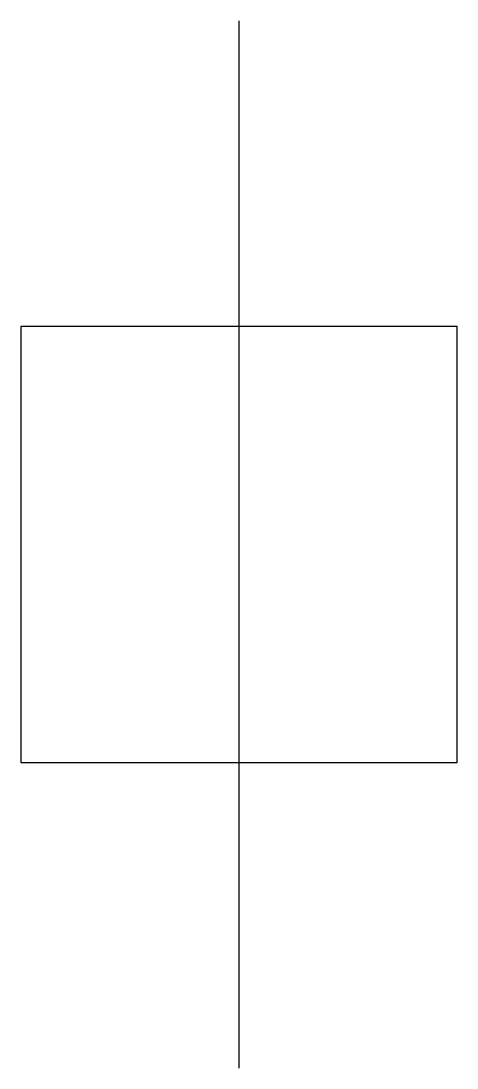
# Model space of a CAD drawing. Extents: x 392.92 to 395.42, y 288.95 to 294.95.
import ezdxf

# ---------------------------------------------------------------- set-up
doc = ezdxf.new("R2010")
doc.units = 0

msp = doc.modelspace()

# ---------------------------------------------------------------- linework, layer by layer
msp.add_line((394.1725, 288.9498), (394.1725, 294.9498))
at = {"lineweight": -3}
msp.add_lwpolyline([(392.9225, 290.6998), (395.4225, 290.6998), (395.4225, 293.1998), (392.9225, 293.1998)], close=True, dxfattribs=at)

doc.saveas('drawing.dxf')
